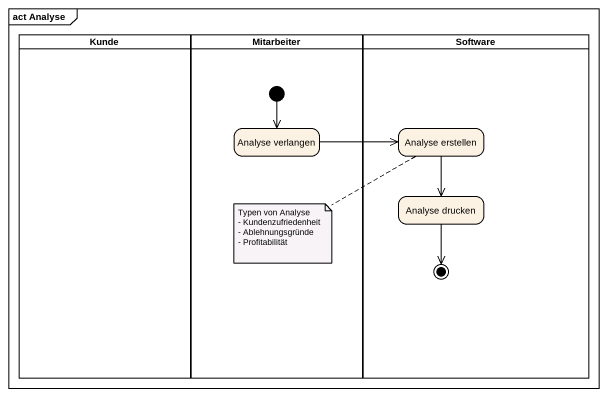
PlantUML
@startuml
mainframe act Analyse
hide empty description
state Kunde <<partition>>
state Mitarbeiter <<partition>> {
  state "Analyse verlangen" as Analyse_verlangen
  [*] --> Analyse_verlangen
}
state Software <<partition>> {
  state "Analyse erstellen" as Analyse_erstellen
  state "Analyse drucken" as Analyse_drucken
  Analyse_drucken --> [*]
}
Analyse_verlangen -right-> Analyse_erstellen
Analyse_erstellen --> Analyse_drucken
note left of Analyse_erstellen
  Typen von Analyse
  - Kundenzufriedenheit
  - Ablehnungsgründe
  - Profitabilität
end note
@enduml
